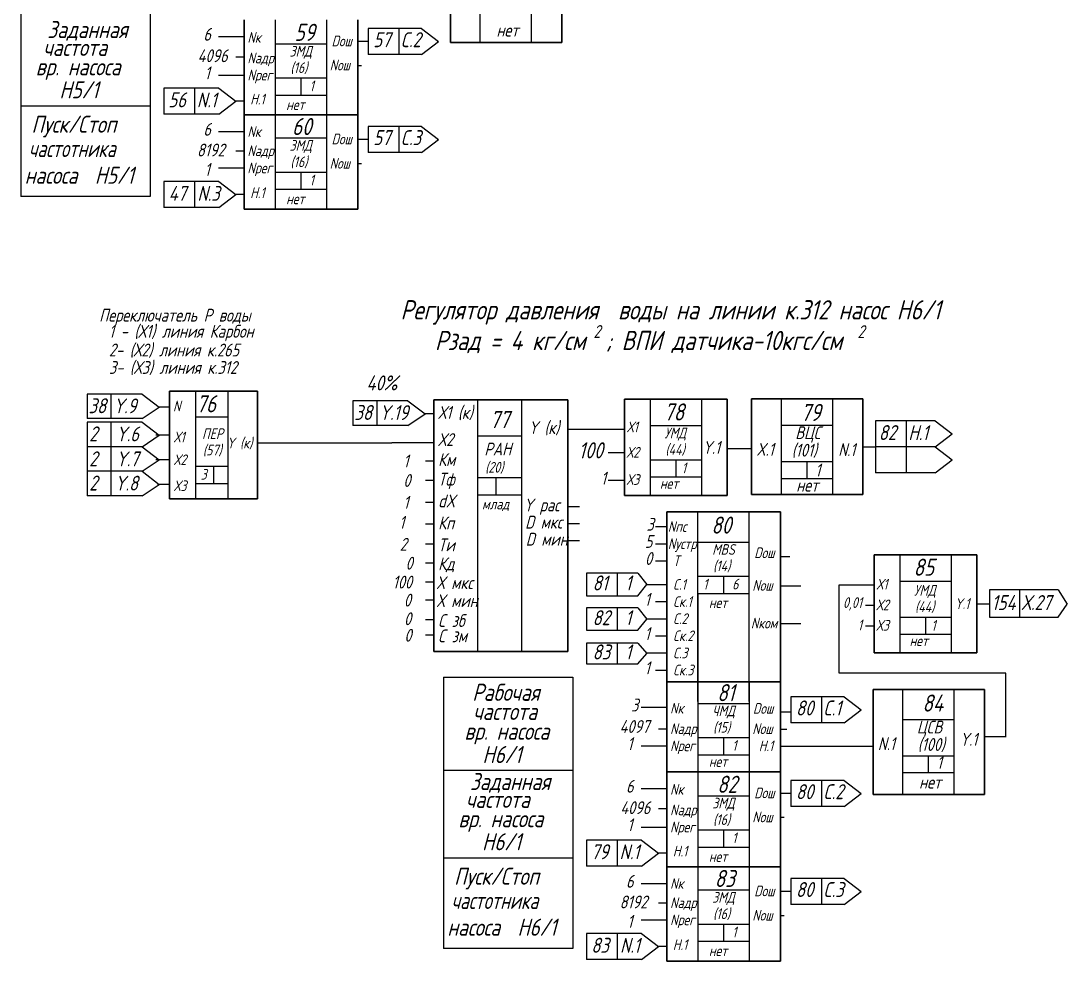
# Model space of a CAD drawing. Header units: millimetres. Extents: x -1319 to 705, y 574 to 3169.
# Drawn here: x -403 to -158.6, y 1100.8 to 1320.5 of the extents above; entities that cross this region are included whole.
import ezdxf

# ---------------------------------------------------------------- set-up
doc = ezdxf.new("R2010")
doc.units = ezdxf.units.MM
doc.layers.add('Текст', color=7, linetype='Continuous', lineweight=50)
doc.styles.add('GOST тип А', font='GOST_A.TTF', dxfattribs={"oblique": 15})

msp = doc.modelspace()

# ---------------------------------------------------------------- linework, layer by layer
at = {"color": 7}
for p, q in [((-402.99, 1342.92), (-402.99, 1279.48)), ((-372.79, 1342.92), (-372.79, 1279.48)), ((-295.78, 1340.02), (-295.78, 1315.51)), ((-283.78, 1340.02), (-283.78, 1315.51)), ((-343.58, 1320.76), (-343.58, 1276.54)), ((-331.58, 1320.76), (-331.58, 1276.54)), ((-309.39, 1318.74), (-321.88, 1318.74)), ((-309.39, 1318.74), (-321.88, 1318.74)), ((-321.88, 1318.74), (-321.88, 1312.66)), ((-314.69, 1318.74), (-314.69, 1312.66)), ((-309.39, 1318.74), (-305.41, 1315.7)), ((-350.82, 1316.8), (-356.82, 1316.8)), ((-343.58, 1315.2), (-331.58, 1315.2)), ((-324.32, 1315.77), (-321.88, 1315.77)), ((-309.39, 1312.66), (-305.41, 1315.7)), ((-309.39, 1312.66), (-321.88, 1312.66)), ((-350.82, 1312.09), (-352.77, 1312.09)), ((-324.32, 1310.14), (-323.42, 1310.14)), ((-350.82, 1307.79), (-356.82, 1307.79)), ((-343.58, 1307.2), (-331.58, 1307.2)), ((-337.58, 1307.2), (-337.58, 1303.2)), ((-356.75, 1304.84), (-369.6, 1304.84)), ((-369.6, 1304.84), (-369.6, 1298.75)), ((-362.41, 1304.84), (-362.41, 1298.75)), ((-356.75, 1304.84), (-352.77, 1301.79)), ((-343.58, 1303.2), (-331.58, 1303.2)), ((-372.79, 1300.58), (-402.99, 1300.58)), ((-372.79, 1300.58), (-402.99, 1300.58)), ((-356.75, 1298.75), (-352.77, 1301.79)), ((-350.82, 1301.79), (-352.77, 1301.79)), ((-356.75, 1298.75), (-369.6, 1298.75)), ((-309.39, 1295.87), (-321.88, 1295.87)), ((-309.39, 1295.87), (-321.88, 1295.87)), ((-321.88, 1295.87), (-321.88, 1289.78)), ((-314.69, 1295.87), (-314.69, 1289.78)), ((-309.39, 1295.87), (-305.41, 1292.83)), ((-350.82, 1294.59), (-356.82, 1294.59)), ((-343.58, 1293.18), (-331.58, 1293.18)), ((-324.32, 1292.86), (-321.88, 1292.86)), ((-309.39, 1289.78), (-305.41, 1292.83)), ((-350.82, 1290.1), (-352.77, 1290.1)), ((-309.39, 1289.78), (-321.88, 1289.78)), ((-350.82, 1286.1), (-356.82, 1286.1)), ((-324.32, 1287.18), (-323.42, 1287.18)), ((-343.58, 1285.18), (-331.58, 1285.18)), ((-337.58, 1285.18), (-337.58, 1281.18)), ((-356.75, 1282.98), (-369.6, 1282.98)), ((-369.6, 1282.98), (-369.6, 1276.9)), ((-362.41, 1282.98), (-362.41, 1276.9)), ((-356.75, 1282.98), (-352.77, 1279.94)), ((-343.58, 1281.18), (-331.58, 1281.18)), ((-372.79, 1279.48), (-402.99, 1279.48)), ((-356.75, 1276.9), (-352.77, 1279.94)), ((-350.82, 1279.94), (-352.77, 1279.94)), ((-356.75, 1276.9), (-369.6, 1276.9)), ((-374.7, 1233.34), (-387.55, 1233.34)), ((-387.55, 1233.34), (-387.55, 1227.59)), ((-381.98, 1233.34), (-381.98, 1227.59)), ((-374.7, 1233.34), (-370.72, 1230.3)), ((-362.22, 1234.01), (-362.22, 1208.86)), ((-354.66, 1234.01), (-354.66, 1208.86)), ((-312.58, 1231.76), (-325.43, 1231.76)), ((-325.43, 1231.76), (-325.43, 1226.01)), ((-319.86, 1231.76), (-319.86, 1226.01)), ((-312.58, 1231.76), (-308.6, 1228.72)), ((-296.35, 1231.98), (-296.35, 1173.15)), ((-286.08, 1231.98), (-286.08, 1173.15)), ((-255.98, 1232.17), (-255.98, 1209.65)), ((-243.98, 1232.17), (-243.98, 1209.65)), ((-225.44, 1232.21), (-225.44, 1209.86)), ((-213.44, 1232.21), (-213.44, 1209.86)), ((-374.7, 1227.59), (-370.72, 1230.3)), ((-368.31, 1230.3), (-370.72, 1230.3)), ((-374.7, 1227.59), (-387.55, 1227.59)), ((-374.7, 1227.59), (-387.55, 1227.59)), ((-362.22, 1228.03), (-354.66, 1228.03)), ((-312.58, 1226.01), (-308.6, 1228.72)), ((-306.52, 1228.72), (-308.6, 1228.72)), ((-189.42, 1227.07), (-203.4, 1227.07)), ((-203.4, 1227.07), (-203.4, 1220.99)), ((-189.42, 1227.07), (-203.4, 1227.07)), ((-196.21, 1227.07), (-196.21, 1220.99)), ((-189.42, 1227.07), (-185.44, 1224.03)), ((-374.7, 1226.77), (-387.55, 1226.77)), ((-387.55, 1226.77), (-387.55, 1221.02)), ((-381.98, 1226.77), (-381.98, 1221.02)), ((-374.7, 1226.77), (-370.72, 1223.73)), ((-312.58, 1226.01), (-325.43, 1226.01)), ((-275.24, 1225.16), (-261.98, 1225.16)), ((-255.98, 1225.97), (-243.98, 1225.97)), ((-225.44, 1226.07), (-213.44, 1226.07)), ((-374.7, 1221.02), (-370.72, 1223.73)), ((-368.31, 1223.73), (-371.5, 1223.73)), ((-370.72, 1223.73), (-371.5, 1223.73)), ((-347.71, 1221.93), (-316.35, 1221.93)), ((-306.52, 1221.93), (-316.35, 1221.93)), ((-296.35, 1223.54), (-286.08, 1223.54)), ((-189.42, 1220.99), (-185.44, 1224.03)), ((-374.7, 1221.02), (-387.55, 1221.02)), ((-374.7, 1221.02), (-387.55, 1221.02)), ((-387.55, 1221.02), (-387.55, 1215.28)), ((-381.98, 1221.02), (-381.98, 1215.28)), ((-374.7, 1221.02), (-370.72, 1217.98)), ((-265.78, 1219.65), (-261.93, 1219.65)), ((-237.98, 1220.61), (-232.34, 1220.61)), ((-206.29, 1220.99), (-203.4, 1220.99)), ((-189.42, 1220.99), (-203.4, 1220.99)), ((-189.42, 1220.99), (-203.4, 1220.99)), ((-203.4, 1220.99), (-203.4, 1214.9)), ((-189.42, 1220.99), (-203.4, 1220.99)), ((-196.21, 1220.99), (-196.21, 1214.9)), ((-189.42, 1220.99), (-185.44, 1217.94)), ((-374.7, 1215.28), (-370.72, 1217.98)), ((-368.31, 1217.98), (-371.5, 1217.98)), ((-370.72, 1217.98), (-371.5, 1217.98)), ((-306.52, 1217.68), (-308.46, 1217.68)), ((-255.98, 1217.97), (-243.98, 1217.97)), ((-249.98, 1217.97), (-249.98, 1213.97)), ((-225.44, 1217.59), (-213.44, 1217.59)), ((-219.44, 1217.59), (-219.44, 1213.59)), ((-189.42, 1214.9), (-185.44, 1217.94)), ((-374.7, 1215.28), (-387.55, 1215.28)), ((-374.7, 1215.28), (-387.55, 1215.28)), ((-387.55, 1215.28), (-387.55, 1209.53)), ((-381.98, 1215.22), (-381.98, 1209.47)), ((-374.7, 1215.28), (-370.72, 1212.23)), ((-362.22, 1216.44), (-354.66, 1216.44)), ((-358.02, 1216.44), (-358.02, 1212.44)), ((-189.42, 1214.9), (-203.4, 1214.9)), ((-374.7, 1209.53), (-370.72, 1212.23)), ((-368.31, 1212.23), (-371.09, 1212.23)), ((-370.72, 1212.23), (-371.09, 1212.23)), ((-362.22, 1212.44), (-354.66, 1212.44)), ((-306.52, 1213.1), (-308.46, 1213.1)), ((-296.35, 1213.8), (-286.08, 1213.8)), ((-292.08, 1213.8), (-292.08, 1209.8)), ((-265.78, 1213.23), (-261.93, 1213.23)), ((-255.98, 1213.97), (-243.98, 1213.97)), ((-225.44, 1213.63), (-213.44, 1213.63)), ((-296.35, 1209.8), (-286.08, 1209.8)), ((-374.7, 1209.53), (-387.55, 1209.53)), ((-306.52, 1208.01), (-308.46, 1208.01)), ((-275.24, 1207.07), (-272.54, 1207.07)), ((-244.84, 1161.48), (-244.84, 1205.83)), ((-232.84, 1161.48), (-232.84, 1205.83)), ((-306.52, 1202.89), (-308.46, 1202.89)), ((-275.24, 1203.07), (-272.54, 1203.07)), ((-252.08, 1202.28), (-254.77, 1202.28)), ((-306.52, 1198.21), (-308.46, 1198.21)), ((-275.24, 1199.07), (-272.54, 1199.07)), ((-252.08, 1198.28), (-254.77, 1198.28)), ((-244.84, 1198.75), (-232.84, 1198.75)), ((-225.59, 1195.35), (-223.37, 1195.35)), ((-197.67, 1195.75), (-197.67, 1172.88)), ((-185.67, 1195.75), (-185.67, 1172.88)), ((-306.52, 1193.79), (-308.46, 1193.79)), ((-252.08, 1194.28), (-254.77, 1194.28)), ((-258.9, 1191.48), (-270.85, 1191.48)), ((-270.85, 1191.48), (-270.85, 1186.14)), ((-263.71, 1191.48), (-263.71, 1186.14)), ((-263.71, 1191.48), (-263.71, 1186.14)), ((-258.9, 1191.48), (-256.78, 1188.81)), ((-244.84, 1190.75), (-232.84, 1190.75)), ((-238.84, 1190.75), (-238.84, 1186.75)), ((-306.52, 1189.37), (-308.46, 1189.37)), ((-258.9, 1186.14), (-256.78, 1188.81)), ((-252.08, 1188.75), (-256.84, 1188.75)), ((-225.59, 1188.53), (-220.84, 1188.53)), ((-211.87, 1168.11), (-211.87, 1188.77)), ((-211.87, 1188.77), (-203.67, 1188.77)), ((-197.67, 1189.57), (-185.67, 1189.57)), ((-270.85, 1186.14), (-258.9, 1186.14)), ((-244.84, 1186.75), (-232.84, 1186.75)), ((-244.84, 1186.75), (-244.84, 1166.06)), ((-160.73, 1187.61), (-176.72, 1187.61)), ((-176.72, 1187.61), (-176.72, 1181.15)), ((-169.73, 1187.61), (-169.73, 1181.15)), ((-160.73, 1187.61), (-158.61, 1184.23)), ((-306.52, 1185.16), (-308.46, 1185.16)), ((-258.9, 1183.35), (-270.85, 1183.35)), ((-270.85, 1183.35), (-270.85, 1178.18)), ((-263.71, 1183.35), (-263.71, 1178.18)), ((-263.71, 1183.35), (-263.71, 1178.18)), ((-258.9, 1183.35), (-256.78, 1180.69)), ((-252.08, 1184.75), (-254.77, 1184.75)), ((-205.73, 1183.97), (-203.62, 1183.97)), ((-179.67, 1184.29), (-176.89, 1184.29)), ((-160.73, 1181.15), (-158.61, 1184.23)), ((-306.52, 1180.53), (-308.46, 1180.53)), ((-258.9, 1178.18), (-256.78, 1180.69)), ((-252.08, 1180.75), (-256.84, 1180.75)), ((-197.67, 1181.2), (-185.67, 1181.2)), ((-191.67, 1181.2), (-191.67, 1177.2)), ((-176.72, 1181.15), (-160.73, 1181.15)), ((-270.85, 1178.18), (-258.9, 1178.18)), ((-225.59, 1179.72), (-220.84, 1179.72)), ((-205.73, 1179.16), (-203.62, 1179.16)), ((-306.52, 1176.95), (-308.46, 1176.95)), ((-252.08, 1176.75), (-254.77, 1176.75)), ((-197.67, 1177.2), (-185.67, 1177.2)), ((-258.9, 1175.12), (-270.85, 1175.12)), ((-270.85, 1175.12), (-270.85, 1170.26)), ((-263.71, 1175.12), (-263.71, 1170.26)), ((-263.71, 1175.12), (-263.71, 1170.26)), ((-258.9, 1175.12), (-256.78, 1172.69)), ((-258.9, 1170.26), (-256.78, 1172.69)), ((-252.08, 1172.75), (-256.84, 1172.75)), ((-270.85, 1170.26), (-258.9, 1170.26)), ((-252.08, 1168.75), (-254.77, 1168.75)), ((-304.26, 1167.19), (-274.06, 1167.19)), ((-304.26, 1167.19), (-304.26, 1103.75)), ((-274.06, 1167.19), (-274.06, 1103.75)), ((-244.84, 1166.06), (-244.84, 1145.03)), ((-232.84, 1166.06), (-232.84, 1145.03)), ((-172.9, 1168.11), (-211.87, 1168.11)), ((-172.9, 1153.27), (-172.9, 1168.11)), ((-197.04, 1164.29), (-197.04, 1139.78)), ((-185.04, 1164.29), (-185.04, 1139.78)), ((-244.84, 1161.03), (-232.84, 1161.03)), ((-210.66, 1162.56), (-223.15, 1162.56)), ((-210.66, 1162.56), (-223.15, 1162.56)), ((-223.15, 1162.56), (-223.15, 1156.48)), ((-215.96, 1162.56), (-215.96, 1156.48)), ((-210.66, 1162.56), (-206.68, 1159.52)), ((-252.08, 1160.04), (-258.08, 1160.04)), ((-225.59, 1159.03), (-223.15, 1159.03)), ((-210.66, 1156.48), (-206.68, 1159.52)), ((-210.66, 1156.48), (-223.15, 1156.48)), ((-197.04, 1157.29), (-185.04, 1157.29)), ((-252.08, 1155.03), (-254.03, 1155.03)), ((-225.59, 1155.03), (-224.06, 1155.03)), ((-252.08, 1151.03), (-258.08, 1151.03)), ((-244.84, 1153.03), (-232.84, 1153.03)), ((-238.84, 1153.03), (-238.84, 1149.03)), ((-225.59, 1151.03), (-203.94, 1151.03)), ((-177.9, 1153.27), (-172.85, 1153.27)), ((-244.84, 1149.03), (-232.84, 1149.03)), ((-197.04, 1148.81), (-185.04, 1148.81)), ((-191.04, 1148.81), (-191.04, 1144.81)), ((-274.06, 1145.36), (-304.26, 1145.36)), ((-244.84, 1145.03), (-244.84, 1100.81)), ((-232.84, 1145.03), (-232.84, 1100.81)), ((-197.04, 1144.85), (-185.04, 1144.85)), ((-210.66, 1143.01), (-223.15, 1143.01)), ((-210.66, 1143.01), (-223.15, 1143.01)), ((-223.15, 1143.01), (-223.15, 1136.92)), ((-215.96, 1143.01), (-215.96, 1136.92)), ((-210.66, 1143.01), (-206.68, 1139.97)), ((-252.08, 1141.07), (-258.08, 1141.07)), ((-244.84, 1139.46), (-232.84, 1139.46)), ((-225.59, 1140.04), (-223.15, 1140.04)), ((-210.66, 1136.92), (-206.68, 1139.97)), ((-210.66, 1136.92), (-223.15, 1136.92)), ((-252.08, 1136.36), (-254.03, 1136.36)), ((-225.59, 1134.41), (-224.69, 1134.41)), ((-252.08, 1132.06), (-258.08, 1132.06)), ((-258.02, 1129.1), (-270.87, 1129.1)), ((-270.87, 1129.1), (-270.87, 1123.02)), ((-263.68, 1129.1), (-263.68, 1123.02)), ((-258.02, 1129.1), (-254.03, 1126.06)), ((-244.84, 1131.46), (-232.84, 1131.46)), ((-238.84, 1131.46), (-238.84, 1127.46)), ((-244.84, 1127.46), (-232.84, 1127.46)), ((-274.06, 1124.85), (-304.26, 1124.85)), ((-274.06, 1124.85), (-304.26, 1124.85)), ((-258.02, 1123.02), (-254.03, 1126.06)), ((-252.08, 1126.06), (-254.03, 1126.06)), ((-258.02, 1123.02), (-270.87, 1123.02)), ((-210.66, 1120.13), (-223.15, 1120.13)), ((-210.66, 1120.13), (-223.15, 1120.13)), ((-223.15, 1120.13), (-223.15, 1114.05)), ((-215.96, 1120.13), (-215.96, 1114.05)), ((-210.66, 1120.13), (-206.68, 1117.09)), ((-252.08, 1118.86), (-258.08, 1118.86)), ((-244.84, 1117.45), (-232.84, 1117.45)), ((-225.59, 1117.13), (-223.15, 1117.13)), ((-210.66, 1114.05), (-206.68, 1117.09)), ((-252.08, 1114.37), (-254.03, 1114.37)), ((-210.66, 1114.05), (-223.15, 1114.05)), ((-252.08, 1110.37), (-258.08, 1110.37)), ((-225.59, 1111.45), (-224.69, 1111.45)), ((-258.02, 1107.25), (-270.87, 1107.25)), ((-270.87, 1107.25), (-270.87, 1101.17)), ((-263.68, 1107.25), (-263.68, 1101.17)), ((-258.02, 1107.25), (-254.03, 1104.21)), ((-244.84, 1109.45), (-232.84, 1109.45)), ((-238.84, 1109.45), (-238.84, 1105.45)), ((-244.84, 1105.45), (-232.84, 1105.45)), ((-274.06, 1103.75), (-304.26, 1103.75)), ((-258.02, 1101.17), (-254.03, 1104.21)), ((-252.08, 1104.21), (-254.03, 1104.21)), ((-258.02, 1101.17), (-270.87, 1101.17))]:
    msp.add_line(p, q, dxfattribs=at)
at = {"color": 7, "lineweight": 30}
for p, q in [((-302.68, 1340.02), (-302.68, 1315.51)), ((-276.63, 1340.02), (-276.63, 1315.51)), ((-350.82, 1320.76), (-350.82, 1298.56)), ((-324.32, 1320.76), (-324.32, 1298.56)), ((-302.68, 1315.51), (-276.63, 1315.51)), ((-350.82, 1298.56), (-324.32, 1298.56)), ((-350.82, 1298.56), (-324.32, 1298.56)), ((-350.82, 1298.56), (-350.82, 1276.54)), ((-324.32, 1298.56), (-324.32, 1276.54)), ((-350.82, 1276.54), (-324.32, 1276.54)), ((-350.82, 1276.54), (-324.32, 1276.54)), ((-368.31, 1234.01), (-347.71, 1234.01)), ((-368.31, 1234.01), (-368.31, 1208.86)), ((-347.71, 1234.01), (-347.71, 1208.86)), ((-306.52, 1231.98), (-275.24, 1231.98)), ((-306.52, 1231.98), (-306.52, 1173.15)), ((-275.24, 1231.98), (-275.24, 1173.15)), ((-261.98, 1232.17), (-237.98, 1232.17)), ((-261.98, 1232.17), (-237.98, 1232.17)), ((-261.98, 1232.17), (-261.98, 1209.65)), ((-237.98, 1232.17), (-237.98, 1209.65)), ((-232.34, 1232.21), (-206.29, 1232.21)), ((-232.34, 1232.21), (-232.34, 1209.86)), ((-206.29, 1232.21), (-206.29, 1209.86)), ((-232.34, 1209.86), (-206.29, 1209.86)), ((-368.31, 1208.86), (-347.71, 1208.86)), ((-261.98, 1209.65), (-237.98, 1209.65)), ((-261.98, 1209.65), (-237.98, 1209.65)), ((-252.08, 1205.83), (-225.59, 1205.83)), ((-252.08, 1205.83), (-252.08, 1166.06)), ((-225.59, 1205.83), (-225.59, 1166.06)), ((-203.67, 1195.75), (-179.67, 1195.75)), ((-203.67, 1195.75), (-179.67, 1195.75)), ((-203.67, 1195.75), (-203.67, 1172.88)), ((-179.67, 1195.75), (-179.67, 1172.88)), ((-306.52, 1173.15), (-275.24, 1173.15)), ((-203.67, 1172.88), (-179.67, 1172.88)), ((-203.67, 1172.88), (-179.67, 1172.88)), ((-252.08, 1166.06), (-225.59, 1166.06)), ((-252.08, 1166.06), (-225.59, 1166.06)), ((-252.08, 1166.06), (-225.59, 1166.06)), ((-252.08, 1166.06), (-252.08, 1145.03)), ((-252.08, 1166.06), (-225.59, 1166.06)), ((-252.08, 1166.06), (-225.59, 1166.06)), ((-225.59, 1166.06), (-225.59, 1145.03)), ((-203.94, 1164.29), (-177.9, 1164.29)), ((-203.94, 1164.29), (-203.94, 1139.78)), ((-177.9, 1164.29), (-177.9, 1139.78)), ((-252.08, 1145.03), (-225.59, 1145.03)), ((-252.08, 1145.03), (-225.59, 1145.03)), ((-252.08, 1145.03), (-252.08, 1122.83)), ((-225.59, 1145.03), (-225.59, 1122.83)), ((-203.94, 1139.78), (-177.9, 1139.78)), ((-252.08, 1122.83), (-225.59, 1122.83)), ((-252.08, 1122.83), (-225.59, 1122.83)), ((-252.08, 1122.83), (-252.08, 1100.81)), ((-225.59, 1122.83), (-225.59, 1100.81)), ((-252.08, 1100.81), (-225.59, 1100.81)), ((-252.08, 1100.81), (-225.59, 1100.81))]:
    msp.add_line(p, q, dxfattribs=at)

# ---------------------------------------------------------------- texts
at = {"layer": 'Текст', "color": 7, "linetype": 'Continuous', "lineweight": 15, "style": 'GOST тип А', "oblique": 15}
for s, p in [('Заданная', (-396.82, 1316.52)), ('частота', (-397.81, 1312.35)), ('вр. насоса', (-399.54, 1307.82)), ('Н5/1', (-394.01, 1302.44)), ('Пуск/Стоп', (-400.52, 1294.39)), ('насоса  H5/1', (-402.11, 1282.46)), ('Рабочая ', (-297.55, 1161.63)), ('частота ', (-297.37, 1157.16)), ('вр. насоса', (-299.39, 1152.54)), ('Н6/1', (-295.19, 1147.08)), ('Заданная', (-298.09, 1140.78)), ('частота', (-299.07, 1136.61)), ('вр. насоса', (-300.8, 1132.09)), ('Н6/1', (-295.28, 1126.71)), ('Пуск/Стоп', (-301.79, 1118.65)), ('насоса  H6/1', (-303.38, 1106.73))]:
    msp.add_text(s, height=4, dxfattribs=at).set_placement(p)
at = {"layer": 'Текст', "color": 7, "lineweight": 15, "style": 'GOST тип А', "oblique": 15}
for s, height, p in [('59', 4, (-339.08, 1315.87)), ('6', 3, (-360.37, 1315.91)), ('Nк', 2.5, (-350.08, 1315.42)), ('57', 3.5, (-320.69, 1314.39)), ('С.2', 3.5, (-314.25, 1314.39)), ('нет', 3, (-291.91, 1316.87)), ('Dош', 2.5, (-330.43, 1314.6)), ('4096', 3, (-361.71, 1310.89)), ('Nадр', 2.5, (-350.08, 1310.62)), ('ЗМД', 2.5, (-340.25, 1312.2)), ('1', 3, (-360.08, 1306.89)), ('(16)', 2.5, (-340.04, 1308.37)), ('Nош', 2.5, (-330.87, 1308.97)), ('Nрег', 2.5, (-350.08, 1306.62)), ('1', 2.5, (-335.58, 1304.1)), ('56', 3.5, (-368.55, 1300.34)), ('N.1', 3.456, (-361.88, 1300.34)), ('Н.1', 2.5, (-349.44, 1301)), ('нет', 2.5, (-341.03, 1299.72)), ('60', 4, (-339.67, 1293.85)), ('6', 3, (-360.37, 1293.7)), ('Nк', 2.5, (-350.08, 1293.42)), ('Dош', 2.5, (-330.43, 1291.69)), ('57', 3.5, (-320.69, 1291.51)), ('С.3', 3.5, (-314.25, 1291.51)), ('8192', 3, (-361.87, 1288.86)), ('Nадр', 2.5, (-350.08, 1288.93)), ('ЗМД', 2.5, (-340.25, 1290.19)), ('(16)', 2.5, (-340.04, 1286.35)), ('Nош', 2.5, (-330.87, 1286.01)), ('1', 3, (-360.08, 1284.32)), ('Nрег', 2.5, (-350.08, 1284.93)), ('1', 2.5, (-335.58, 1282.09)), ('47', 3.5, (-368.5, 1278.49)), ('N.3', 3.456, (-361.76, 1278.49)), ('Н.1', 2.5, (-349.44, 1279.15)), ('нет', 2.5, (-341.03, 1277.7)), ('Регулятор давления  воды на линии к.312 насос Н6/1  ', 4.5, (-314.32, 1250.77)), ('Переключатель Р воды', 3, (-384.72, 1250.26)), ('1 - (Х1) линия Карбон', 3, (-382.44, 1246.5)), ('2', 3, (-269.27, 1246.45)), ('2', 3, (-207.58, 1246.42)), (' Рзад = 4 кг/см', 4.5, (-308.59, 1243.59)), ('; ВПИ датчика-10кгс/см   ', 4.5, (-266.34, 1243.6)), ('2- (Х2) линия к.265', 3, (-382.44, 1242.13)), ('3- (Х3) линия к.312', 3, (-382.44, 1238.04)), ('40%%% ', 3.5, (-322.28, 1234.19)), ('38', 3.5, (-387.22, 1228.84)), ('Y.9', 3.456, (-381.4, 1228.84)), ('N ', 2.5, (-367.46, 1229.28)), ('76', 4, (-362.03, 1229.05)), ('38', 3.5, (-325.1, 1227.27)), ('Y.19', 3.456, (-319.28, 1227.27)), ('Х1 (к)', 3, (-305.53, 1227.52)), ('77', 4, (-293.46, 1225.37)), ('78', 4, (-252.79, 1227.14)), ('79', 4, (-220.81, 1227.04)), ('Y (к)', 3, (-284.42, 1223.99)), ('Х1', 2.5, (-261.44, 1224.4)), ('2', 3.5, (-387.06, 1222.28)), ('Y.6', 3.456, (-380.79, 1222.28)), ('Х1 ', 2.5, (-367.3, 1222.03)), ('ПЕР', 2.5, (-360.69, 1222.82)), ('УМД', 2.5, (-252.65, 1222.98)), ('ВЦС', 3, (-222.11, 1222.79)), ('82', 3.5, (-202.61, 1222.58)), ('H.1', 3.456, (-195.68, 1222.58)), ('Y (к)', 2.5, (-354.91, 1220.65)), ('Х2', 3, (-305.53, 1221.19)), ('РАН', 3, (-294.75, 1218.98)), ('100', 3.775, (-272.74, 1218.29)), ('(44)', 2.5, (-252.45, 1219.14)), ('Y.1', 3, (-243.77, 1219.34)), ('X.1', 3, (-231.22, 1218.9)), ('(101)', 3, (-222.94, 1218.71)), ('2', 3.5, (-387.06, 1216.45)), ('Y.7', 3.456, (-380.79, 1216.45)), ('(57)', 2.5, (-360.49, 1218.98)), ('Км', 3, (-305.53, 1216.51)), ('Х2', 2.5, (-261.51, 1218.47)), ('N.1', 3, (-212.07, 1218.85)), ('Х2 ', 2.5, (-367.3, 1216.72)), ('1', 3, (-313.66, 1216.2)), ('(20)', 2.5, (-294.55, 1214.97)), ('1', 2.5, (-248.63, 1214.81)), ('1', 3, (-217.44, 1214.08)), ('3', 2.5, (-361.01, 1213.34)), ('0', 3, (-313.66, 1211.62)), ('Тф', 3, (-305.53, 1211.93)), ('1', 3, (-267.51, 1212.17)), ('Х3', 2.5, (-261.52, 1212.1)), ('2', 3.5, (-387.06, 1210.78)), ('Y.8', 3.456, (-381.08, 1210.78)), ('Х3 ', 2.5, (-367.3, 1210.64)), ('нет', 2.5, (-253.72, 1211.18)), ('нет', 3, (-221.88, 1210.53)), ('dX', 3, (-305.53, 1206.84)), ('1', 3, (-313.66, 1206.52)), ('млад', 2.5, (-295.28, 1206.37)), ('Y рас', 3, (-285.54, 1205.9)), ('1', 3, (-314.63, 1201.86)), ('D мкс', 3, (-285.21, 1201.9)), ('Кп', 3, (-305.53, 1201.71)), ('3', 3, (-256.86, 1201.39)), ('Nпс', 2.5, (-251.87, 1201.11)), ('80', 4, (-241.72, 1200.7)), ('D мин', 3, (-285.06, 1197.9)), ('5', 3, (-257.23, 1197.39)), ('2', 3, (-314.49, 1196.72)), ('Ти', 3, (-305.53, 1196.58)), ('Nустр', 2.5, (-251.87, 1197.11)), ('MBS', 2.5, (-241.51, 1195.76)), ('Dош', 2.5, (-231.7, 1194.98)), ('0', 3, (-313.14, 1192.3)), ('Кд', 3, (-305.53, 1192.16)), ('0', 3, (-257.21, 1193.39)), ('Т', 2.5, (-250.63, 1193.11)), ('(14)', 2.5, (-241.31, 1191.92)), ('85', 4, (-194.48, 1190.86)), ('100', 3, (-316.16, 1187.88)), ('Х мкс', 3, (-305.89, 1187.74)), ('81', 3.5, (-269.46, 1187.43)), ('1', 3.5, (-261.83, 1187.43)), ('1', 2.5, (-243.63, 1187.66)), ('6', 2.5, (-236.85, 1187.66)), ('Х1', 2.5, (-203.13, 1187.64)), ('С.1', 2.5, (-250.63, 1187.58)), ('Nош', 2.5, (-232.14, 1187.36)), ('УМД', 2.5, (-194.34, 1186.21)), ('0', 3, (-313.55, 1183.67)), ('Х мин', 3, (-305.89, 1183.53)), ('1', 3, (-257.3, 1183.85)), ('Ск.1', 2.5, (-250.63, 1183.58)), ('0,01', 2.5, (-210.96, 1183.34)), ('Х2', 2.5, (-203.2, 1182.8)), ('Y.1', 2.5, (-184.85, 1183.1)), ('154', 3.5, (-176.24, 1182.85)), ('Х.27', 3.5, (-169.25, 1182.85)), ('82', 3.5, (-269.46, 1179.31)), ('1', 3.5, (-261.83, 1179.31)), ('нет', 2.5, (-242.29, 1183.32)), ('(44)', 2.5, (-194.14, 1182.37)), ('0', 3, (-313.5, 1179.31)), ('С зб', 3, (-305.53, 1178.89)), ('С.2', 2.5, (-250.63, 1179.58)), ('Nком', 2.5, (-232.48, 1178.54)), ('1', 2.5, (-207.52, 1178.1)), ('Х3', 2.5, (-203.21, 1178.03)), ('1', 2.5, (-190.32, 1178.04)), ('0', 3, (-313.42, 1175.46)), ('С зм', 3, (-305.53, 1175.31)), ('1', 3, (-257.3, 1175.85)), ('Ск.2', 2.5, (-250.63, 1175.58)), ('нет', 2.5, (-195.41, 1174.41)), ('83', 3.5, (-269.46, 1171.31)), ('1', 3.5, (-261.83, 1171.31)), ('С.3', 2.5, (-250.63, 1171.58)), ('1', 3, (-257.3, 1167.85)), ('Ск.3', 2.5, (-250.63, 1167.58)), ('81', 4, (-240.35, 1161.54)), ('3', 3, (-260.46, 1159.15)), ('Nк', 2.5, (-251.34, 1158.66)), ('Dош', 2.5, (-232, 1158.6)), ('80', 3.5, (-221.95, 1158.21)), ('С.1', 3.5, (-215.52, 1158.21)), ('84', 4, (-192.42, 1159.11)), ('ЧМД', 2.5, (-241.51, 1158.04)), ('4097', 3, (-263.14, 1154.13)), ('Nадр', 2.5, (-251.34, 1153.86)), ('(15)', 2.5, (-241.31, 1154.2)), ('Nош', 2.5, (-232.14, 1153.86)), ('ЦСВ', 3, (-193.71, 1154.01)), ('Y.1', 3, (-183.67, 1151.14)), ('1', 3, (-261.35, 1150.13)), ('Nрег', 2.5, (-251.34, 1149.86)), ('1', 2.5, (-236.85, 1149.94)), ('Н.1', 2.5, (-230.65, 1149.86)), ('N.1', 3, (-202.82, 1150.12)), ('(100)', 3, (-193.51, 1149.93)), ('1', 3, (-189.05, 1145.72)), ('нет', 2.5, (-242.29, 1146.19)), ('82', 4, (-240.35, 1140.13)), ('6', 3, (-261.64, 1140.17)), ('Nк', 2.5, (-251.34, 1139.69)), ('Dош', 2.5, (-231.7, 1138.87)), ('80', 3.5, (-221.95, 1138.65)), ('С.2', 3.5, (-215.52, 1138.65)), ('нет', 3, (-193.18, 1141.13)), ('ЗМД', 2.5, (-241.51, 1136.47)), ('4096', 3, (-262.98, 1135.16)), ('Nадр', 2.5, (-251.34, 1134.89)), ('1', 3, (-261.35, 1131.16)), ('(16)', 2.5, (-241.31, 1132.63)), ('Nош', 2.5, (-232.14, 1133.24)), ('Nрег', 2.5, (-251.34, 1130.89)), ('1', 2.5, (-236.85, 1128.37)), ('79', 3.5, (-269.82, 1124.61)), ('N.1', 3.456, (-263.15, 1124.61)), ('Н.1', 2.5, (-250.71, 1125.27)), ('нет', 2.5, (-242.29, 1123.99)), ('83', 4, (-240.94, 1118.12)), ('6', 3, (-261.64, 1117.96)), ('Nк', 2.5, (-251.34, 1117.69)), ('80', 3.5, (-221.95, 1115.78)), ('С.3', 3.5, (-215.52, 1115.78)), ('ЗМД', 2.5, (-241.51, 1114.45)), ('Dош', 2.5, (-231.7, 1115.96)), ('8192', 3, (-263.14, 1113.13)), ('Nадр', 2.5, (-251.34, 1113.19)), ('(16)', 2.5, (-241.31, 1110.62)), ('Nош', 2.5, (-232.14, 1110.27)), ('1', 3, (-261.35, 1108.58)), ('Nрег', 2.5, (-251.34, 1109.19)), ('1', 2.5, (-236.85, 1106.35)), ('83', 3.5, (-269.77, 1102.76)), ('N.1', 3.456, (-263.03, 1102.76)), ('Н.1', 2.5, (-250.71, 1103.42)), ('нет', 2.5, (-242.29, 1101.97))]:
    msp.add_text(s, height=height, dxfattribs=at).set_placement(p)
at = {"layer": 'Текст', "color": 7, "linetype": 'Continuous', "lineweight": 15, "style": 'GOST тип А', "oblique": 15, "width": 0.9}
for p in [(-401.17, 1288.71), (-302.44, 1112.98)]:
    msp.add_text('частотника', height=4, dxfattribs=at).set_placement(p)

doc.saveas('drawing.dxf')
